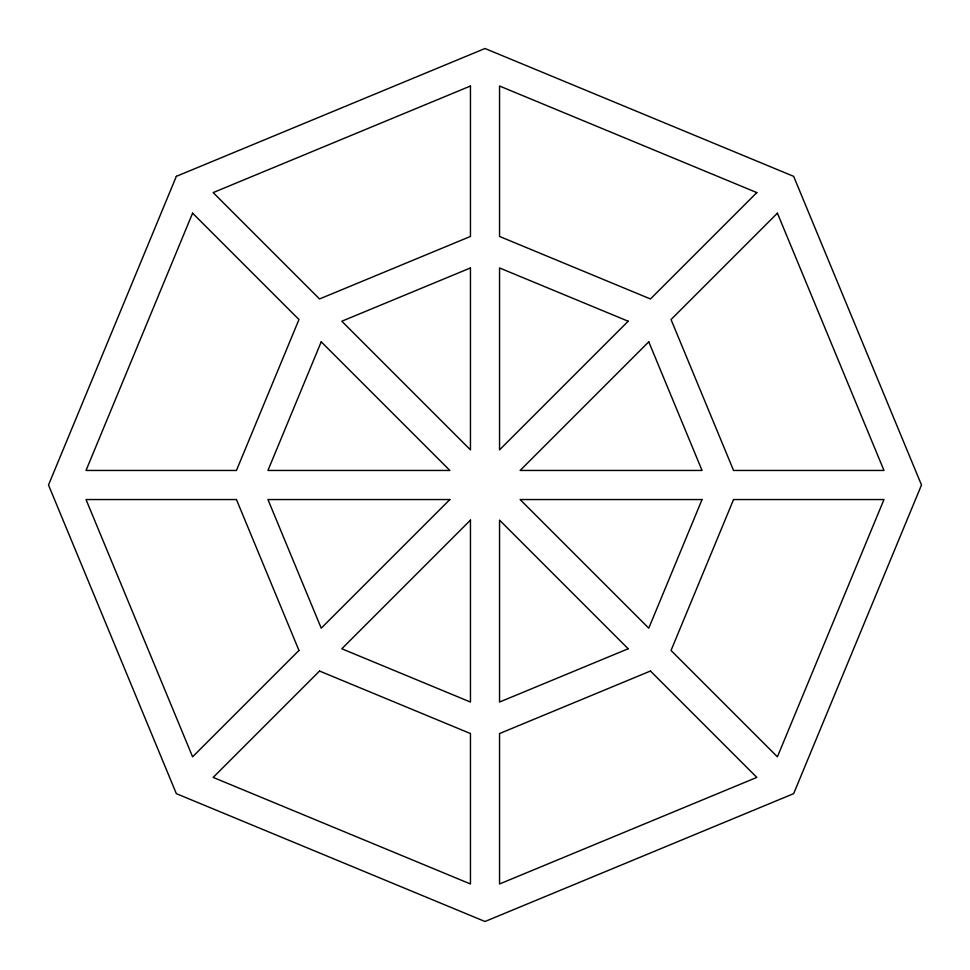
<?xml version="1.0" encoding="UTF-8"?>
<svg xmlns="http://www.w3.org/2000/svg" width="970" height="970" viewBox="0 0 970 970"><rect width="100%" height="100%" fill="white"/><g stroke="black" fill="none" stroke-linecap="round" stroke-linejoin="round"><path stroke-width="1.45" d="M176.346 176.346L48.5 485L176.346 793.654L485 921.5L793.654 793.654L921.5 485L793.654 176.346L485 48.5L176.346 176.346M192.593 213.17L86.027 470.45L236.45 470.45L298.966 319.542L192.593 213.17M321.228 341.816L267.95 470.45L449.874 470.45L321.228 341.816M702.05 499.55L648.772 628.184L520.126 499.55L702.05 499.55M733.55 499.55L671.034 650.458L777.406 756.83L883.973 499.55L733.55 499.55M298.966 650.458L192.593 756.83L86.027 499.55L236.45 499.55L298.966 650.458M449.874 499.55L321.228 628.184L267.95 499.55L449.874 499.55M628.184 321.228L499.55 449.874L499.55 267.95L628.184 321.228M756.83 192.593L650.458 298.966L499.55 236.45L499.55 86.027L756.83 192.593M319.542 671.034L213.17 777.406L470.45 883.973L470.45 733.55L319.542 671.034M470.45 520.126L341.816 648.772L470.45 702.05L470.45 520.126M648.772 341.816L520.126 470.45L702.05 470.45L648.772 341.816M777.406 213.17L671.034 319.542L733.55 470.45L883.973 470.45L777.406 213.17M470.45 86.027L213.17 192.593L319.542 298.966L470.45 236.45L470.45 86.027M470.45 267.95L341.816 321.228L470.45 449.874L470.45 267.95M628.184 648.772L499.55 702.05L499.55 520.126L628.184 648.772M650.458 671.034L499.55 733.55L499.55 883.973L756.83 777.406L650.458 671.034"/></g></svg>
